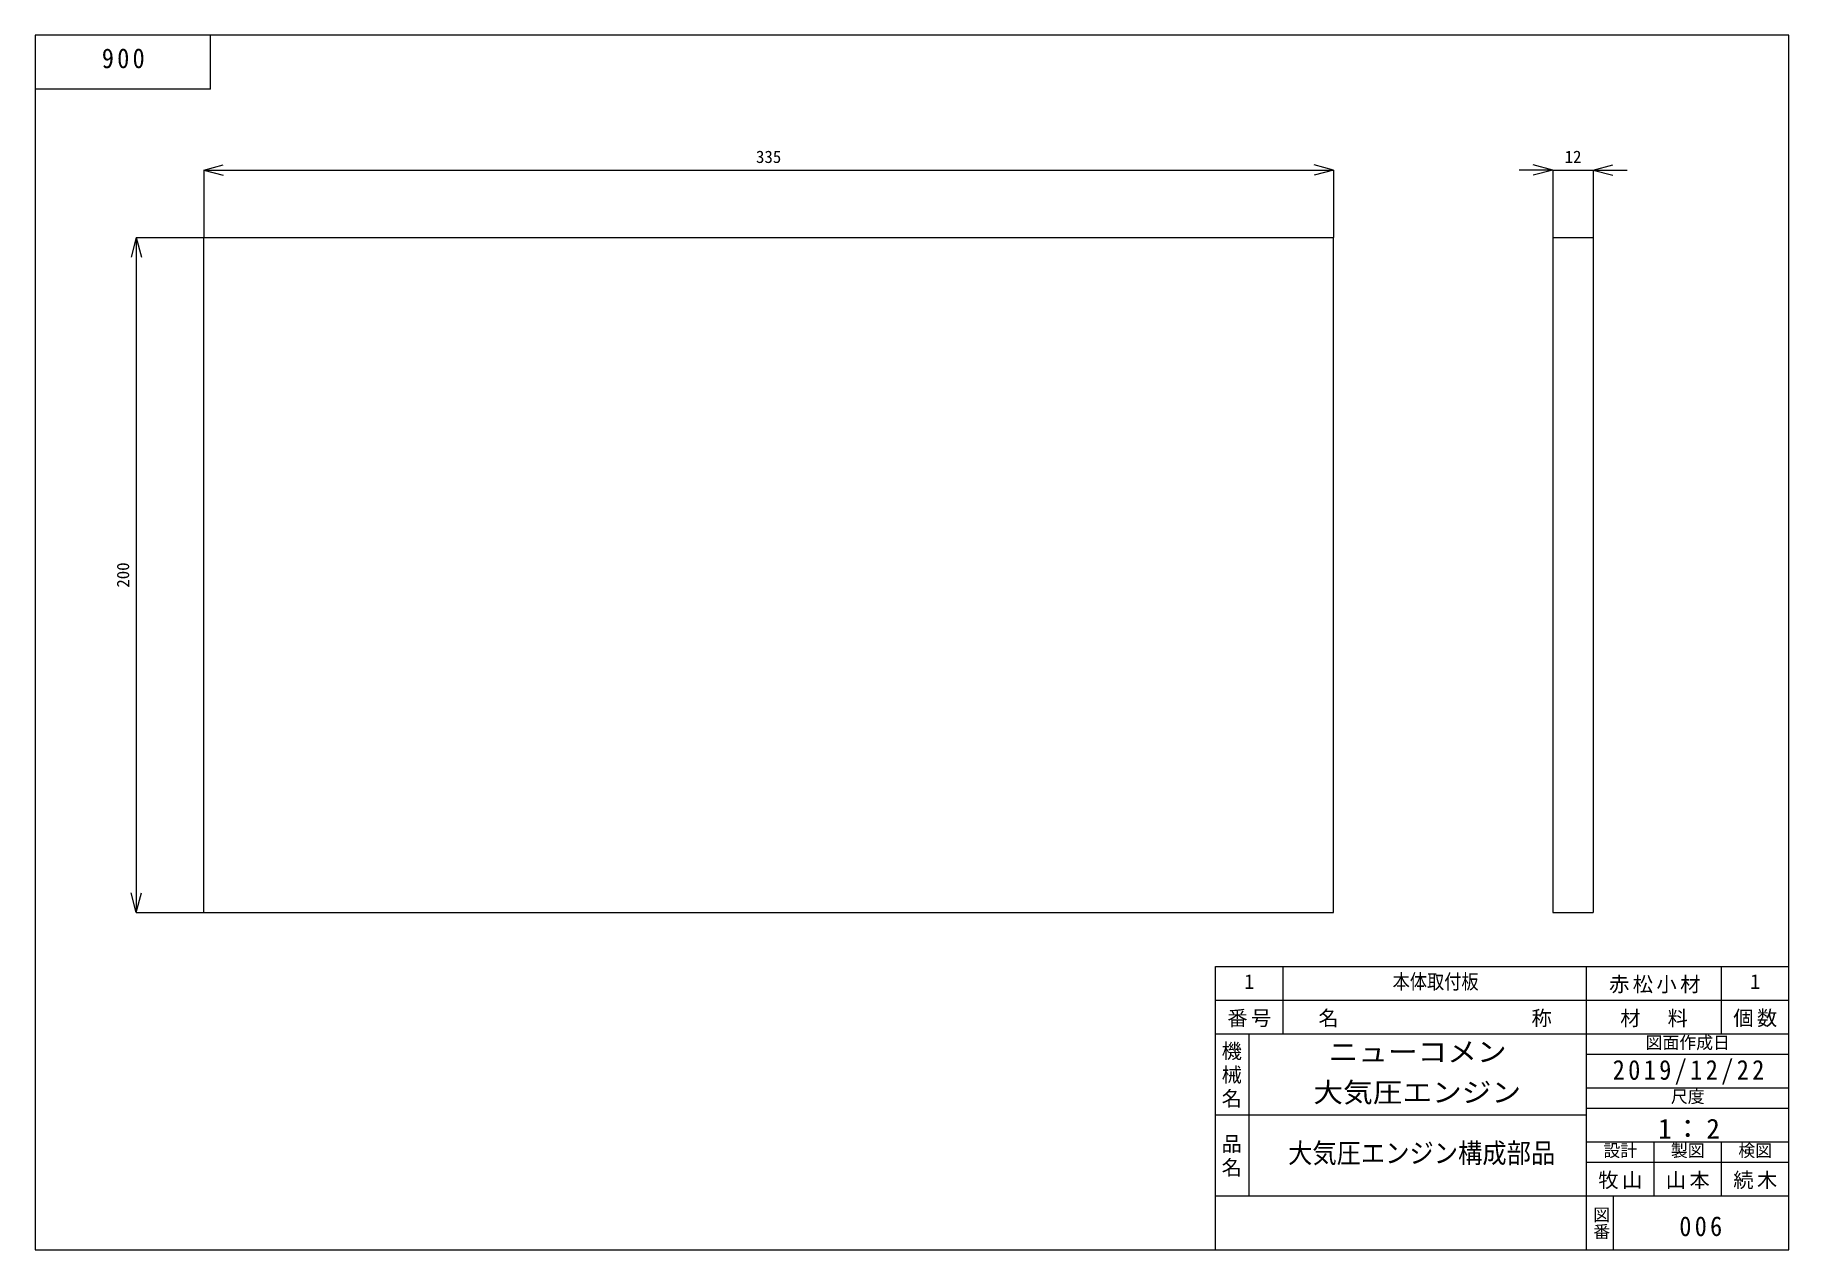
# Model space of a CAD drawing. Units: millimetres at full size, sheet at 1:2. Extents: x -260 to 260, y -187 to 173.
import ezdxf
from ezdxf.enums import TextEntityAlignment as Align

# ---------------------------------------------------------------- set-up
doc = ezdxf.new("R2010")
doc.units = ezdxf.units.MM
doc.header["$LTSCALE"] = 2
doc.layers.add('0-7_表題欄内文字', color=7, linetype='Continuous')
for name, color, linetype, lineweight in [('0-F_輪郭線・表題欄', 7, 'Continuous', 25), ('1-1_実線', 7, 'Continuous', 18), ('1-9_寸法線', 4, 'Continuous', 9)]:
    doc.layers.add(name, color=color, linetype=linetype, lineweight=lineweight)
doc.styles.add('@ＭＳ ゴシック', font='')
doc.styles.add('ＭＳ ゴシック', font='')
doc.styles.get('@ＭＳ ゴシック').set_extended_font_data('@MS Gothic')
doc.styles.get('ＭＳ ゴシック').set_extended_font_data('MS Gothic')

msp = doc.modelspace()

# ---------------------------------------------------------------- linework, layer by layer
at = {"layer": '0-F_輪郭線・表題欄'}
for p, q in [((-260, 173), (-260, -187)), ((260, 173), (-260, 173)), ((-208, 157), (-208, 173)), ((260, -187), (260, 173)), ((-208, 157), (-260, 157)), ((90, -103), (260, -103)), ((90, -187), (90, -103)), ((110, -123), (110, -103)), ((200, -187), (200, -103)), ((240, -123), (240, -103)), ((90, -113), (260, -113)), ((90, -123), (260, -123)), ((100, -171), (100, -123)), ((200, -129), (260, -129)), ((200, -139), (260, -139)), ((200, -145), (260, -145)), ((90, -147), (200, -147)), ((200, -155), (260, -155)), ((220, -171), (220, -155)), ((240, -171), (240, -155)), ((200, -161), (260, -161)), ((90, -171), (260, -171)), ((208, -187), (208, -171)), ((-260, -187), (260, -187))]:
    msp.add_line(p, q, dxfattribs=at)
at = {"layer": '1-1_実線', "color": 4, "lineweight": 9}
msp.add_line((190, 133), (202, 133), dxfattribs=at)
at = {"layer": '1-1_実線'}
for p, q in [((-210, 113), (125, 113)), ((-210, -87), (-210, 113))]:
    msp.add_line(p, q, dxfattribs=at)
at = {"layer": '1-1_実線', "lineweight": 25}
for p, q in [((190, 113), (190, -87)), ((190, -87), (202, -87))]:
    msp.add_line(p, q, dxfattribs=at)
at = {"layer": '1-1_実線'}
msp.add_lwpolyline([(-210, -87), (125, -87), (125, 113)], dxfattribs=at)
at = {"layer": '1-1_実線', "lineweight": 25}
msp.add_lwpolyline([(190, 113), (202, 113), (202, -87)], dxfattribs=at)
at = {"layer": '1-9_寸法線'}
for p, q in [((-210, 133), (-204.204, 134.553)), ((-210, 133), (-204.204, 131.447)), ((-210, 133), (125, 133)), ((-210, 133), (-210, 113)), ((125, 133), (119.204, 134.553)), ((125, 133), (119.204, 131.447)), ((125, 133), (125, 113)), ((190, 133), (180, 133)), ((190, 133), (184.204, 134.553)), ((190, 133), (184.204, 131.447)), ((190, 133), (190, 113)), ((202, 133), (207.796, 134.553)), ((202, 133), (212, 133)), ((202, 133), (207.796, 131.447)), ((202, 133), (202, 113)), ((-230, 113), (-231.553, 107.204)), ((-230, 113), (-228.447, 107.204)), ((-230, 113), (-230, -87)), ((-230, 113), (-210, 113)), ((-230, -87), (-231.553, -81.204)), ((-230, -87), (-228.447, -81.204)), ((-230, -87), (-210, -87))]:
    msp.add_line(p, q, dxfattribs=at)

# ---------------------------------------------------------------- texts
at = {"layer": '0-7_表題欄内文字', "style": 'ＭＳ ゴシック'}
for p in [(98.5, -111), (248.5, -111)]:
    msp.add_text('1', height=4.399, dxfattribs=at).set_placement(p, align=Align.BOTTOM_LEFT)
for s, height, width, p in [('本体取付板', 4.399, 0.85, (142.5, -111)), ('ニューコメン', 5.865, 1.1, (123.5, -133)), ('大気圧エンジン', 5.865, 1.1, (119, -145)), ('大気圧エンジン構成部品', 5.865, 0.9, (111.5, -163))]:
    msp.add_text(s, height=height, dxfattribs=dict(at, width=width)).set_placement(p, align=Align.BOTTOM_LEFT)
at = {"layer": '0-7_表題欄内文字', "color": 4, "style": 'ＭＳ ゴシック'}
for s, p in [('図面作成日', (217.5, -128.5)), ('尺度', (225, -144.5)), ('設計', (205, -160.5)), ('製図', (225, -160.5)), ('検図', (245, -160.5))]:
    msp.add_text(s, height=3.666, dxfattribs=at).set_placement(p, align=Align.BOTTOM_LEFT)
at = {"layer": '0-7_表題欄内文字', "color": 4, "style": '@ＭＳ ゴシック'}
msp.add_text('図番', height=3.666, rotation=270, dxfattribs=at).set_placement((201.5, -174), align=Align.BOTTOM_LEFT)
at = {"layer": '0-7_表題欄内文字', "attachment_point": 7}
for s, insert, char_height, rotation, style in [('\\T1.27;\\W0.9;006', (-227.5, 169), 5.865, 180, 'ＭＳ ゴシック'), ('\\T1.17;機械名', (92, -125), 4.399, 270, '@ＭＳ ゴシック'), ('\\T1.17;品名', (92, -152.5), 4.399, 270, '@ＭＳ ゴシック')]:
    msp.add_mtext(s, dxfattribs=dict(at, insert=insert, char_height=char_height, rotation=rotation, style=style))
at = {"layer": '0-7_表題欄内文字', "attachment_point": 7, "style": 'ＭＳ ゴシック'}
for s, insert, char_height in [('\\T1.17;赤松小材', (206.681, -111), 4.399), ('\\T1.17;番号', (93.5, -121), 4.399), ('\\T1.17;名\u3000\u3000\u3000\u3000\u3000\u3000\u3000\u3000称', (120.5, -121), 4.399), ('\\T1.17;材\u3000料', (210, -121), 4.399), ('\\T1.17;個数', (243.5, -121), 4.399), ('\\T1.28;\\W0.9;2019/12/22', (207.75, -138), 5.865), ('\\T1.19;1：2', (221.25, -154), 5.865), ('\\T1.17;牧山', (203.5, -169), 4.399), ('\\T1.17;山本', (223.5, -169), 4.399), ('\\T1.17;続木', (243.5, -169), 4.399), ('\\T1.27;\\W0.9;006', (227.5, -183), 5.865)]:
    msp.add_mtext(s, dxfattribs=dict(at, insert=insert, char_height=char_height))
at = {"layer": '1-1_実線', "color": 4, "style": 'ＭＳ ゴシック'}
msp.add_text('12', height=3.666, dxfattribs=at).set_placement((193.5, 134), align=Align.BOTTOM_LEFT)
at = {"layer": '1-9_寸法線', "style": 'ＭＳ ゴシック'}
msp.add_text('335', height=3.666, dxfattribs=at).set_placement((-46.25, 134), align=Align.BOTTOM_LEFT)
msp.add_text('200', height=3.666, rotation=90, dxfattribs=at).set_placement((-231, 9.25), align=Align.BOTTOM_LEFT)

doc.saveas('drawing.dxf')
